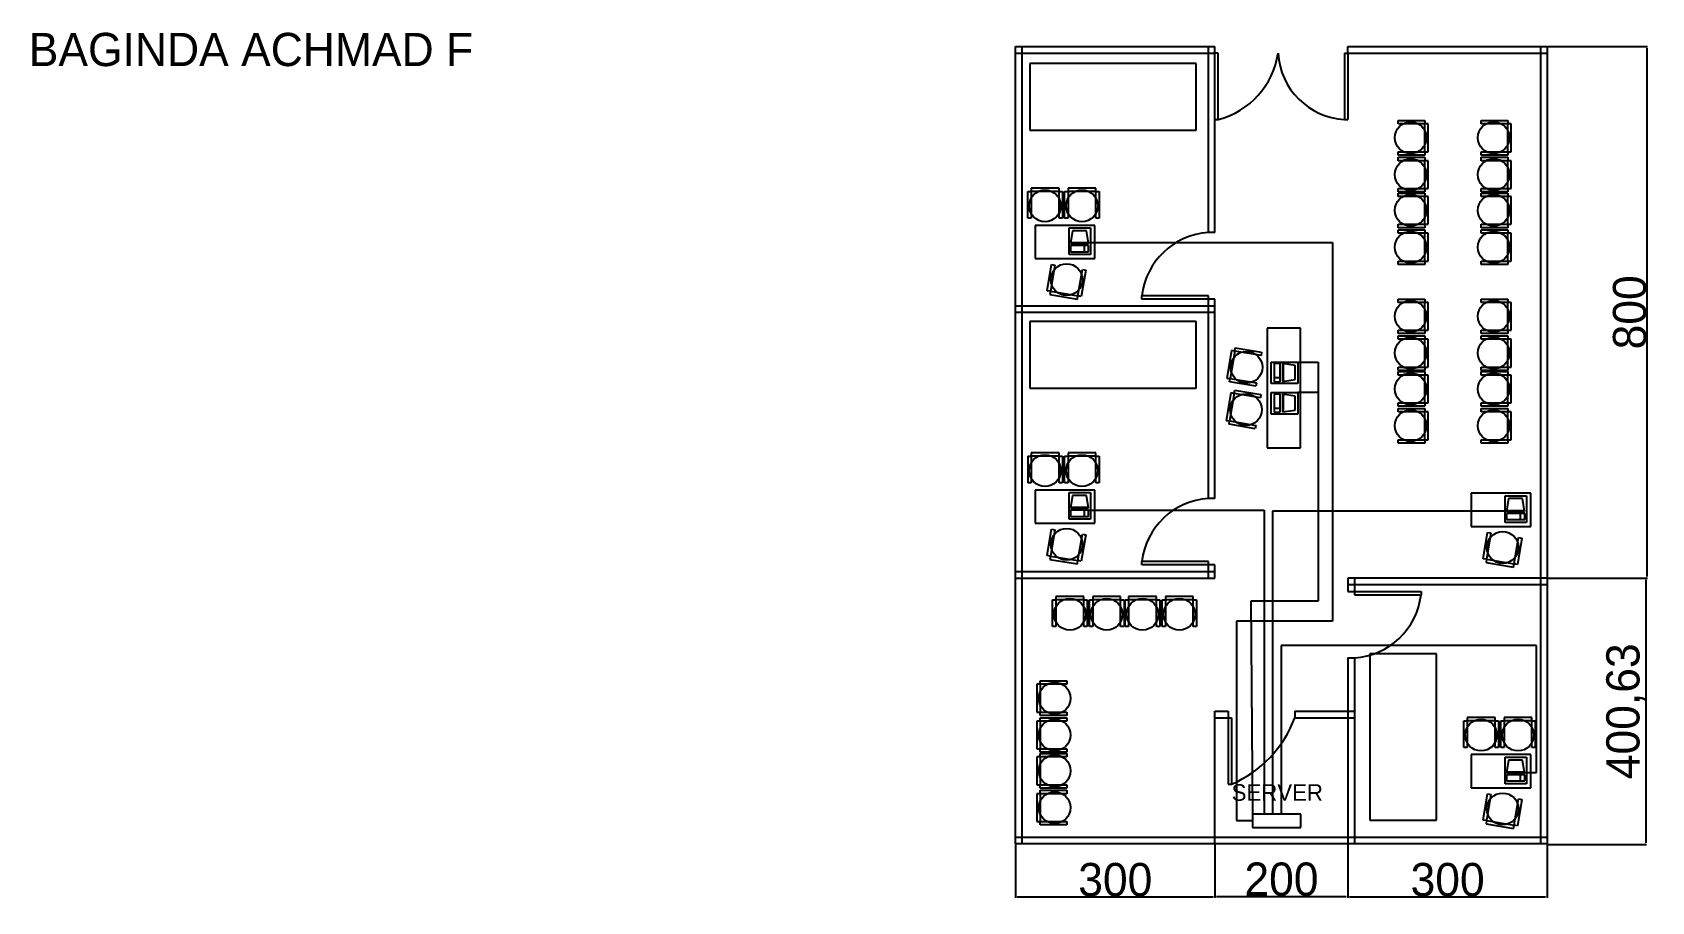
# Model space of a CAD drawing. Header units: millimetres. Extents: x -1798 to 638, y -704 to 604.
import ezdxf

# ---------------------------------------------------------------- set-up
doc = ezdxf.new("R2010")
doc.units = ezdxf.units.MM
doc.dimstyles.new('ISO-25', dxfattribs={"dimtxt": 2.5, "dimasz": 2.5, "dimexe": 1.25, "dimexo": 0.625, "dimtad": 1, "dimtxsty": 'Standard', "dimcen": 2.5, "dimadec": 0, "dimazin": 0, "dimtfac": 1, "dimtmove": 0, "dimatfit": 3, "dimfxl": 0, "dimarcsym": 0})

# ---------------------------------------------------------------- blocks, each defined once
blk = doc.blocks.new('*D2')
at = {"color": 0, "lineweight": -2}
for p, q in [((-318.9, -618.1), (-318.9, -698.3)), ((-18.9, -618.1), (-18.9, -698.3)), ((-316.4, -697), (-21.4, -697))]:
    blk.add_line(p, q, dxfattribs=at)
at = {"color": 0}
for points in [[(-316.4, -696.6), (-316.4, -697.4), (-318.9, -697)], [(-21.4, -696.6), (-21.4, -697.4), (-18.9, -697)]]:
    blk.add_solid(points, dxfattribs=at)
at = {"layer": 'Defpoints', "color": 0}
for p in [(-318.9, -617.5), (-18.9, -617.5), (-18.9, -697)]:
    blk.add_point(p, dxfattribs=at)
at = {"color": 0, "insert": (-168.9, -671.4), "char_height": 50, "attachment_point": 5}
blk.add_mtext('300', dxfattribs=at)
blk = doc.blocks.new('*D3')
at = {"color": 0, "lineweight": -2}
for p, q in [((-18.9, -618.7), (-18.9, -697.6)), ((181.1, -618.7), (181.1, -697.6)), ((-16.4, -696.4), (178.6, -696.4))]:
    blk.add_line(p, q, dxfattribs=at)
at = {"color": 0}
for points in [[(-16.4, -696), (-16.4, -696.8), (-18.9, -696.4)], [(178.6, -696), (178.6, -696.8), (181.1, -696.4)]]:
    blk.add_solid(points, dxfattribs=at)
at = {"layer": 'Defpoints', "color": 0}
for p in [(-18.9, -618.1), (181.1, -618.1), (181.1, -696.4)]:
    blk.add_point(p, dxfattribs=at)
at = {"color": 0, "insert": (81.1, -670.7), "char_height": 50, "attachment_point": 5}
blk.add_mtext('200', dxfattribs=at)
blk = doc.blocks.new('*D4')
at = {"color": 0, "lineweight": -2}
for p, q in [((181.1, -619.4), (181.1, -698.3)), ((481.1, -618.1), (481.1, -698.3)), ((183.6, -697), (478.6, -697))]:
    blk.add_line(p, q, dxfattribs=at)
at = {"color": 0}
for points in [[(183.6, -696.6), (183.6, -697.4), (181.1, -697)], [(478.6, -696.6), (478.6, -697.4), (481.1, -697)]]:
    blk.add_solid(points, dxfattribs=at)
at = {"layer": 'Defpoints', "color": 0}
for p in [(181.1, -618.7), (481.1, -617.5), (481.1, -697)]:
    blk.add_point(p, dxfattribs=at)
at = {"color": 0, "insert": (331.1, -671.4), "char_height": 50, "attachment_point": 5}
blk.add_mtext('300', dxfattribs=at)
blk = doc.blocks.new('*D5')
at = {"color": 0, "lineweight": -2}
for p, q in [((481.7, 582.5), (632.1, 582.5)), ((630.9, 580), (630.9, -215)), ((481.7, -217.5), (632.1, -217.5))]:
    blk.add_line(p, q, dxfattribs=at)
at = {"color": 0}
for points in [[(630.4, 580), (631.3, 580), (630.9, 582.5)], [(630.4, -215), (631.3, -215), (630.9, -217.5)]]:
    blk.add_solid(points, dxfattribs=at)
at = {"layer": 'Defpoints', "color": 0}
for p in [(481.1, 582.5), (481.1, -217.5), (630.9, -217.5)]:
    blk.add_point(p, dxfattribs=at)
at = {"color": 0, "insert": (605.2, 182.5), "char_height": 50, "attachment_point": 5, "rotation": 90}
blk.add_mtext('800', dxfattribs=at)
blk = doc.blocks.new('*D6')
at = {"color": 0, "lineweight": -2}
for p, q in [((482.4, -217.5), (630.5, -217.5)), ((629.3, -220), (629.3, -615.6)), ((481.7, -618.1), (630.5, -618.1))]:
    blk.add_line(p, q, dxfattribs=at)
at = {"color": 0}
for points in [[(628.9, -220), (629.7, -220), (629.3, -217.5)], [(628.9, -615.6), (629.7, -615.6), (629.3, -618.1)]]:
    blk.add_solid(points, dxfattribs=at)
at = {"layer": 'Defpoints', "color": 0}
for p in [(481.7, -217.5), (481.1, -618.1), (629.3, -618.1)]:
    blk.add_point(p, dxfattribs=at)
at = {"color": 0, "insert": (599.5, -417.8), "char_height": 50, "attachment_point": 5, "rotation": 90}
blk.add_mtext('400,63', dxfattribs=at)

msp = doc.modelspace()

# ---------------------------------------------------------------- linework, layer by layer
for p, q in [((-318.888, 582.508), (-18.888, 582.508)), ((-318.888, -617.492), (-318.888, 582.508)), ((-318.888, 572.508), (-18.888, 572.508)), ((-308.888, -617.492), (-308.888, 582.508)), ((-28.888, 302.508), (-28.888, 582.508)), ((-18.888, 302.508), (-18.888, 582.508)), ((-18.888, 472.508), (-18.888, 572.508)), ((-13.888, 572.508), (-18.888, 572.508)), ((-13.888, 472.508), (-13.888, 572.508)), ((176.112, 572.508), (176.112, 472.508)), ((176.112, 572.508), (181.112, 572.508)), ((181.112, 582.508), (481.112, 582.508)), ((181.112, 572.508), (181.112, 582.508)), ((181.112, 572.508), (481.112, 572.508)), ((181.112, 572.508), (181.112, 472.508)), ((471.112, 582.508), (471.112, -217.492)), ((481.112, 582.508), (481.112, -217.492)), ((-18.888, 472.508), (-13.888, 472.508)), ((176.112, 472.508), (181.112, 472.508)), ((256.856, 471.182), (296.939, 471.182)), ((256.856, 471.182), (296.939, 471.182)), ((256.856, 466.104), (256.856, 471.182)), ((256.856, 466.104), (256.856, 471.182)), ((296.939, 466.104), (256.856, 466.104)), ((296.939, 466.104), (256.856, 466.104)), ((296.939, 471.182), (296.939, 466.104)), ((296.939, 471.182), (296.939, 466.104)), ((302.018, 466.104), (296.939, 466.104)), ((296.939, 424.205), (296.939, 466.104)), ((302.018, 424.205), (302.018, 466.104)), ((381.81, 471.182), (421.894, 471.182)), ((381.81, 471.182), (421.894, 471.182)), ((381.81, 466.104), (381.81, 471.182)), ((381.81, 466.104), (381.81, 471.182)), ((421.894, 466.104), (381.81, 466.104)), ((421.894, 466.104), (381.81, 466.104)), ((421.894, 471.182), (421.894, 466.104)), ((421.894, 471.182), (421.894, 466.104)), ((426.972, 466.104), (421.894, 466.104)), ((421.894, 424.205), (421.894, 466.104)), ((426.972, 424.205), (426.972, 466.104)), ((256.856, 424.205), (296.939, 424.205)), ((256.856, 424.205), (296.939, 424.205)), ((256.856, 419.126), (256.856, 424.205)), ((256.856, 419.126), (256.856, 424.205)), ((296.939, 419.126), (256.856, 419.126)), ((296.939, 419.126), (256.856, 419.126)), ((256.856, 415.776), (296.939, 415.776)), ((256.856, 415.776), (296.939, 415.776)), ((256.856, 410.698), (256.856, 415.776)), ((256.856, 410.698), (256.856, 415.776)), ((296.939, 424.205), (302.018, 424.205)), ((296.939, 424.205), (296.939, 419.126)), ((296.939, 424.205), (296.939, 419.126)), ((296.939, 415.776), (296.939, 410.698)), ((296.939, 415.776), (296.939, 410.698)), ((381.81, 424.205), (421.894, 424.205)), ((381.81, 424.205), (421.894, 424.205)), ((381.81, 419.126), (381.81, 424.205)), ((381.81, 419.126), (381.81, 424.205)), ((421.894, 419.126), (381.81, 419.126)), ((421.894, 419.126), (381.81, 419.126)), ((381.81, 415.776), (421.894, 415.776)), ((381.81, 415.776), (421.894, 415.776)), ((381.81, 410.698), (381.81, 415.776)), ((381.81, 410.698), (381.81, 415.776)), ((421.894, 424.205), (426.972, 424.205)), ((421.894, 424.205), (421.894, 419.126)), ((421.894, 424.205), (421.894, 419.126)), ((421.894, 415.776), (421.894, 410.698)), ((421.894, 415.776), (421.894, 410.698)), ((296.939, 410.698), (256.856, 410.698)), ((296.939, 410.698), (256.856, 410.698)), ((296.939, 368.799), (296.939, 410.698)), ((302.018, 410.698), (296.939, 410.698)), ((302.018, 368.799), (302.018, 410.698)), ((421.894, 410.698), (381.81, 410.698)), ((421.894, 410.698), (381.81, 410.698)), ((421.894, 368.799), (421.894, 410.698)), ((426.972, 410.698), (421.894, 410.698)), ((426.972, 368.799), (426.972, 410.698)), ((-253.505, 369.229), (-295.404, 369.229)), ((-295.404, 369.229), (-295.404, 364.15)), ((-253.505, 364.15), (-253.505, 369.229)), ((-198.099, 369.229), (-239.998, 369.229)), ((-239.998, 369.229), (-239.998, 364.15)), ((-198.099, 364.15), (-198.099, 369.229)), ((256.856, 368.799), (296.939, 368.799)), ((256.856, 368.799), (296.939, 368.799)), ((256.856, 363.72), (256.856, 368.799)), ((256.856, 363.72), (256.856, 368.799)), ((296.939, 368.799), (302.018, 368.799)), ((296.939, 368.799), (296.939, 363.72)), ((296.939, 368.799), (296.939, 363.72)), ((381.81, 368.799), (421.894, 368.799)), ((381.81, 368.799), (421.894, 368.799)), ((381.81, 363.72), (381.81, 368.799)), ((381.81, 363.72), (381.81, 368.799)), ((421.894, 368.799), (426.972, 368.799)), ((421.894, 368.799), (421.894, 363.72)), ((421.894, 368.799), (421.894, 363.72)), ((-300.483, 324.067), (-300.483, 364.15)), ((-300.483, 324.067), (-300.483, 364.15)), ((-300.483, 364.15), (-295.404, 364.15)), ((-300.483, 364.15), (-295.404, 364.15)), ((-253.505, 364.15), (-295.404, 364.15)), ((-295.404, 364.15), (-295.404, 324.067)), ((-295.404, 364.15), (-295.404, 324.067)), ((-253.505, 324.067), (-253.505, 364.15)), ((-253.505, 324.067), (-253.505, 364.15)), ((-253.505, 364.15), (-248.426, 364.15)), ((-253.505, 364.15), (-248.426, 364.15)), ((-248.426, 364.15), (-248.426, 324.067)), ((-248.426, 364.15), (-248.426, 324.067)), ((-245.077, 324.067), (-245.077, 364.15)), ((-245.077, 324.067), (-245.077, 364.15)), ((-245.077, 364.15), (-239.998, 364.15)), ((-245.077, 364.15), (-239.998, 364.15)), ((-198.099, 364.15), (-239.998, 364.15)), ((-239.998, 364.15), (-239.998, 324.067)), ((-239.998, 364.15), (-239.998, 324.067)), ((-198.099, 324.067), (-198.099, 364.15)), ((-198.099, 324.067), (-198.099, 364.15)), ((-198.099, 364.15), (-193.02, 364.15)), ((-198.099, 364.15), (-193.02, 364.15)), ((-193.02, 364.15), (-193.02, 324.067)), ((-193.02, 364.15), (-193.02, 324.067)), ((296.939, 363.72), (256.856, 363.72)), ((296.939, 363.72), (256.856, 363.72)), ((256.856, 361.893), (296.939, 361.893)), ((256.856, 361.893), (296.939, 361.893)), ((256.856, 356.815), (256.856, 361.893)), ((256.856, 356.815), (256.856, 361.893)), ((296.939, 356.815), (256.856, 356.815)), ((296.939, 356.815), (256.856, 356.815)), ((296.939, 361.893), (296.939, 356.815)), ((296.939, 361.893), (296.939, 356.815)), ((302.018, 356.815), (296.939, 356.815)), ((296.939, 314.916), (296.939, 356.815)), ((302.018, 314.916), (302.018, 356.815)), ((421.894, 363.72), (381.81, 363.72)), ((421.894, 363.72), (381.81, 363.72)), ((381.81, 361.893), (421.894, 361.893)), ((381.81, 361.893), (421.894, 361.893)), ((381.81, 356.815), (381.81, 361.893)), ((381.81, 356.815), (381.81, 361.893)), ((421.894, 356.815), (381.81, 356.815)), ((421.894, 356.815), (381.81, 356.815)), ((421.894, 361.893), (421.894, 356.815)), ((421.894, 361.893), (421.894, 356.815)), ((426.972, 356.815), (421.894, 356.815)), ((421.894, 314.916), (421.894, 356.815)), ((426.972, 314.916), (426.972, 356.815)), ((-295.404, 324.067), (-300.483, 324.067)), ((-295.404, 324.067), (-300.483, 324.067)), ((-248.426, 324.067), (-253.505, 324.067)), ((-248.426, 324.067), (-253.505, 324.067)), ((-239.998, 324.067), (-245.077, 324.067)), ((-239.998, 324.067), (-245.077, 324.067)), ((-193.02, 324.067), (-198.099, 324.067)), ((-193.02, 324.067), (-198.099, 324.067)), ((-199.619, 313.4), (-289.619, 313.4)), ((-289.619, 313.4), (-289.619, 263.4)), ((-199.619, 263.4), (-199.619, 313.4)), ((-18.888, 302.508), (-28.888, 302.508)), ((256.856, 314.916), (296.939, 314.916)), ((256.856, 314.916), (296.939, 314.916)), ((256.856, 309.837), (256.856, 314.916)), ((256.856, 309.837), (256.856, 314.916)), ((296.939, 309.837), (256.856, 309.837)), ((296.939, 309.837), (256.856, 309.837)), ((256.856, 306.487), (296.939, 306.487)), ((256.856, 306.487), (296.939, 306.487)), ((256.856, 301.409), (256.856, 306.487)), ((256.856, 301.409), (256.856, 306.487)), ((296.939, 301.409), (256.856, 301.409)), ((296.939, 301.409), (256.856, 301.409)), ((296.939, 314.916), (302.018, 314.916)), ((296.939, 314.916), (296.939, 309.837)), ((296.939, 314.916), (296.939, 309.837)), ((296.939, 306.487), (296.939, 301.409)), ((296.939, 306.487), (296.939, 301.409)), ((302.018, 301.409), (296.939, 301.409)), ((296.939, 259.509), (296.939, 301.409)), ((302.018, 259.509), (302.018, 301.409)), ((381.81, 314.916), (421.894, 314.916)), ((381.81, 314.916), (421.894, 314.916)), ((381.81, 309.837), (381.81, 314.916)), ((381.81, 309.837), (381.81, 314.916)), ((421.894, 309.837), (381.81, 309.837)), ((421.894, 309.837), (381.81, 309.837)), ((381.81, 306.487), (421.894, 306.487)), ((381.81, 306.487), (421.894, 306.487)), ((381.81, 301.409), (381.81, 306.487)), ((381.81, 301.409), (381.81, 306.487)), ((421.894, 301.409), (381.81, 301.409)), ((421.894, 301.409), (381.81, 301.409)), ((421.894, 314.916), (426.972, 314.916)), ((421.894, 314.916), (421.894, 309.837)), ((421.894, 314.916), (421.894, 309.837)), ((421.894, 306.487), (421.894, 301.409)), ((421.894, 306.487), (421.894, 301.409)), ((426.972, 301.409), (421.894, 301.409)), ((421.894, 259.509), (421.894, 301.409)), ((426.972, 259.509), (426.972, 301.409)), ((-289.619, 263.4), (-199.619, 263.4)), ((-271.361, 214.931), (-264.782, 254.471)), ((-271.361, 214.931), (-264.782, 254.471)), ((-259.773, 253.637), (-266.351, 214.097)), ((-259.773, 253.637), (-266.351, 214.097)), ((-264.782, 254.471), (-259.773, 253.637)), ((-264.782, 254.471), (-259.773, 253.637)), ((-225.02, 207.221), (-218.442, 246.761)), ((-225.02, 207.221), (-218.442, 246.761)), ((-213.432, 245.927), (-220.01, 206.387)), ((-213.432, 245.927), (-220.01, 206.387)), ((-218.442, 246.761), (-213.432, 245.927)), ((-218.442, 246.761), (-213.432, 245.927)), ((256.856, 259.509), (296.939, 259.509)), ((256.856, 259.509), (296.939, 259.509)), ((256.856, 254.431), (256.856, 259.509)), ((256.856, 254.431), (256.856, 259.509)), ((296.939, 254.431), (256.856, 254.431)), ((296.939, 254.431), (256.856, 254.431)), ((296.939, 259.509), (302.018, 259.509)), ((296.939, 259.509), (296.939, 254.431)), ((296.939, 259.509), (296.939, 254.431)), ((381.81, 259.509), (421.894, 259.509)), ((381.81, 259.509), (421.894, 259.509)), ((381.81, 254.431), (381.81, 259.509)), ((381.81, 254.431), (381.81, 259.509)), ((421.894, 254.431), (381.81, 254.431)), ((421.894, 254.431), (381.81, 254.431)), ((421.894, 259.509), (426.972, 259.509)), ((421.894, 259.509), (421.894, 254.431)), ((421.894, 259.509), (421.894, 254.431)), ((-266.351, 214.097), (-271.361, 214.931)), ((-266.351, 214.097), (-271.361, 214.931)), ((-266.351, 214.097), (-267.184, 209.088)), ((-267.184, 209.088), (-225.854, 202.211)), ((-266.351, 214.097), (-225.02, 207.221)), ((-225.854, 202.211), (-225.02, 207.221)), ((-220.01, 206.387), (-225.02, 207.221)), ((-220.01, 206.387), (-225.02, 207.221)), ((-28.888, 207.508), (-128.888, 207.508)), ((-128.888, 202.508), (-128.888, 207.508)), ((-28.888, 202.508), (-128.888, 202.508)), ((-28.888, 202.508), (-28.888, 207.508)), ((-28.888, 182.508), (-28.888, 202.508)), ((-18.888, 202.508), (-28.888, 202.508)), ((-18.888, 182.508), (-18.888, 202.508)), ((256.856, 202.542), (296.939, 202.542)), ((256.856, 202.542), (296.939, 202.542)), ((256.856, 197.464), (256.856, 202.542)), ((256.856, 197.464), (256.856, 202.542)), ((296.939, 197.464), (256.856, 197.464)), ((296.939, 197.464), (256.856, 197.464)), ((296.939, 202.542), (296.939, 197.464)), ((296.939, 202.542), (296.939, 197.464)), ((296.939, 155.565), (296.939, 197.464)), ((302.018, 197.464), (296.939, 197.464)), ((302.018, 155.565), (302.018, 197.464)), ((381.81, 202.542), (421.894, 202.542)), ((381.81, 202.542), (421.894, 202.542)), ((381.81, 197.464), (381.81, 202.542)), ((381.81, 197.464), (381.81, 202.542)), ((421.894, 197.464), (381.81, 197.464)), ((421.894, 197.464), (381.81, 197.464)), ((421.894, 202.542), (421.894, 197.464)), ((421.894, 202.542), (421.894, 197.464)), ((426.972, 197.464), (421.894, 197.464)), ((421.894, 155.565), (421.894, 197.464)), ((426.972, 155.565), (426.972, 197.464)), ((-318.888, 192.508), (-18.888, 192.508)), ((-318.888, 182.508), (-18.888, 182.508)), ((-28.888, -97.492), (-28.888, 182.508)), ((-18.888, -97.492), (-18.888, 182.508)), ((109.604, 158.785), (59.604, 158.785)), ((59.604, 158.785), (59.604, 68.785)), ((109.604, 68.785), (109.604, 158.785)), ((256.856, 155.565), (296.939, 155.565)), ((256.856, 155.565), (296.939, 155.565)), ((256.856, 150.486), (256.856, 155.565)), ((256.856, 150.486), (256.856, 155.565)), ((296.939, 150.486), (256.856, 150.486)), ((296.939, 150.486), (256.856, 150.486)), ((256.856, 147.136), (296.939, 147.136)), ((256.856, 147.136), (296.939, 147.136)), ((256.856, 142.058), (256.856, 147.136)), ((256.856, 142.058), (256.856, 147.136)), ((296.939, 155.565), (302.018, 155.565)), ((296.939, 155.565), (296.939, 150.486)), ((296.939, 155.565), (296.939, 150.486)), ((296.939, 147.136), (296.939, 142.058)), ((296.939, 147.136), (296.939, 142.058)), ((381.81, 155.565), (421.894, 155.565)), ((381.81, 155.565), (421.894, 155.565)), ((381.81, 150.486), (381.81, 155.565)), ((381.81, 150.486), (381.81, 155.565)), ((421.894, 150.486), (381.81, 150.486)), ((421.894, 150.486), (381.81, 150.486)), ((381.81, 147.136), (421.894, 147.136)), ((381.81, 147.136), (421.894, 147.136)), ((381.81, 142.058), (381.81, 147.136)), ((381.81, 142.058), (381.81, 147.136)), ((421.894, 155.565), (426.972, 155.565)), ((421.894, 155.565), (421.894, 150.486)), ((421.894, 155.565), (421.894, 150.486)), ((421.894, 147.136), (421.894, 142.058)), ((421.894, 147.136), (421.894, 142.058)), ((5.799, 124.996), (-1.077, 83.665)), ((10.809, 124.163), (3.933, 82.832)), ((10.809, 124.163), (5.799, 124.996)), ((10.809, 124.163), (11.643, 129.172)), ((10.809, 124.163), (11.643, 129.172)), ((50.349, 117.584), (10.809, 124.163)), ((50.349, 117.584), (10.809, 124.163)), ((11.643, 129.172), (51.182, 122.594)), ((11.643, 129.172), (51.182, 122.594)), ((51.182, 122.594), (50.349, 117.584)), ((51.182, 122.594), (50.349, 117.584)), ((296.939, 142.058), (256.856, 142.058)), ((296.939, 142.058), (256.856, 142.058)), ((296.939, 100.159), (296.939, 142.058)), ((302.018, 142.058), (296.939, 142.058)), ((302.018, 100.159), (302.018, 142.058)), ((421.894, 142.058), (381.81, 142.058)), ((421.894, 142.058), (381.81, 142.058)), ((421.894, 100.159), (421.894, 142.058)), ((426.972, 142.058), (421.894, 142.058)), ((426.972, 100.159), (426.972, 142.058)), ((256.856, 95.08), (256.856, 100.159)), ((256.856, 95.08), (256.856, 100.159)), ((256.856, 100.159), (296.939, 100.159)), ((256.856, 100.159), (296.939, 100.159)), ((296.939, 100.159), (296.939, 95.08)), ((296.939, 100.159), (296.939, 95.08)), ((296.939, 100.159), (302.018, 100.159)), ((381.81, 100.159), (421.894, 100.159)), ((381.81, 100.159), (421.894, 100.159)), ((381.81, 95.08), (381.81, 100.159)), ((381.81, 95.08), (381.81, 100.159)), ((421.894, 100.159), (426.972, 100.159)), ((421.894, 100.159), (421.894, 95.08)), ((421.894, 100.159), (421.894, 95.08)), ((-1.077, 83.665), (3.933, 82.832)), ((3.099, 77.822), (3.933, 82.832)), ((3.099, 77.822), (3.933, 82.832)), ((42.639, 71.243), (3.099, 77.822)), ((42.639, 71.243), (3.099, 77.822)), ((3.933, 82.832), (43.472, 76.253)), ((3.933, 82.832), (43.472, 76.253)), ((43.472, 76.253), (42.639, 71.243)), ((43.472, 76.253), (42.639, 71.243)), ((296.939, 95.08), (256.856, 95.08)), ((296.939, 95.08), (256.856, 95.08)), ((256.856, 93.253), (296.939, 93.253)), ((256.856, 93.253), (296.939, 93.253)), ((256.856, 88.175), (256.856, 93.253)), ((256.856, 88.175), (256.856, 93.253)), ((296.939, 88.175), (256.856, 88.175)), ((296.939, 88.175), (256.856, 88.175)), ((296.939, 93.253), (296.939, 88.175)), ((296.939, 93.253), (296.939, 88.175)), ((296.939, 46.276), (296.939, 88.175)), ((302.018, 88.175), (296.939, 88.175)), ((302.018, 46.276), (302.018, 88.175)), ((421.894, 95.08), (381.81, 95.08)), ((421.894, 95.08), (381.81, 95.08)), ((381.81, 93.253), (421.894, 93.253)), ((381.81, 93.253), (421.894, 93.253)), ((381.81, 88.175), (381.81, 93.253)), ((381.81, 88.175), (381.81, 93.253)), ((421.894, 88.175), (381.81, 88.175)), ((421.894, 88.175), (381.81, 88.175)), ((421.894, 93.253), (421.894, 88.175)), ((421.894, 93.253), (421.894, 88.175)), ((426.972, 88.175), (421.894, 88.175)), ((421.894, 46.276), (421.894, 88.175)), ((426.972, 46.276), (426.972, 88.175)), ((4.912, 61.17), (-1.964, 19.839)), ((9.922, 60.336), (3.046, 19.005)), ((9.922, 60.336), (4.912, 61.17)), ((9.922, 60.336), (10.756, 65.346)), ((9.922, 60.336), (10.756, 65.346)), ((49.462, 53.758), (9.922, 60.336)), ((49.462, 53.758), (9.922, 60.336)), ((10.756, 65.346), (50.295, 58.767)), ((10.756, 65.346), (50.295, 58.767)), ((50.295, 58.767), (49.462, 53.758)), ((50.295, 58.767), (49.462, 53.758)), ((59.604, 68.785), (59.604, -21.215)), ((109.604, -21.215), (109.604, 68.785)), ((256.856, 46.276), (296.939, 46.276)), ((256.856, 46.276), (296.939, 46.276)), ((256.856, 41.197), (256.856, 46.276)), ((256.856, 41.197), (256.856, 46.276)), ((296.939, 41.197), (256.856, 41.197)), ((296.939, 41.197), (256.856, 41.197)), ((256.856, 37.847), (296.939, 37.847)), ((256.856, 37.847), (296.939, 37.847)), ((256.856, 32.769), (256.856, 37.847)), ((256.856, 32.769), (256.856, 37.847)), ((296.939, 32.769), (256.856, 32.769)), ((296.939, 32.769), (256.856, 32.769)), ((296.939, 46.276), (302.018, 46.276)), ((296.939, 46.276), (296.939, 41.197)), ((296.939, 46.276), (296.939, 41.197)), ((296.939, 37.847), (296.939, 32.769)), ((296.939, 37.847), (296.939, 32.769)), ((296.939, -9.131), (296.939, 32.769)), ((302.018, 32.769), (296.939, 32.769)), ((302.018, -9.131), (302.018, 32.769)), ((381.81, 46.276), (421.894, 46.276)), ((381.81, 46.276), (421.894, 46.276)), ((381.81, 41.197), (381.81, 46.276)), ((381.81, 41.197), (381.81, 46.276)), ((421.894, 41.197), (381.81, 41.197)), ((421.894, 41.197), (381.81, 41.197)), ((381.81, 37.847), (421.894, 37.847)), ((381.81, 37.847), (421.894, 37.847)), ((381.81, 32.769), (381.81, 37.847)), ((381.81, 32.769), (381.81, 37.847)), ((421.894, 32.769), (381.81, 32.769)), ((421.894, 32.769), (381.81, 32.769)), ((421.894, 46.276), (426.972, 46.276)), ((421.894, 46.276), (421.894, 41.197)), ((421.894, 46.276), (421.894, 41.197)), ((421.894, 37.847), (421.894, 32.769)), ((421.894, 37.847), (421.894, 32.769)), ((426.972, 32.769), (421.894, 32.769)), ((421.894, -9.131), (421.894, 32.769)), ((426.972, -9.131), (426.972, 32.769)), ((-1.964, 19.839), (3.046, 19.005)), ((2.212, 13.995), (3.046, 19.005)), ((2.212, 13.995), (3.046, 19.005)), ((41.752, 7.417), (2.212, 13.995)), ((41.752, 7.417), (2.212, 13.995)), ((3.046, 19.005), (42.585, 12.427)), ((3.046, 19.005), (42.585, 12.427)), ((42.585, 12.427), (41.752, 7.417)), ((42.585, 12.427), (41.752, 7.417)), ((59.604, -21.215), (109.604, -21.215)), ((256.856, -9.131), (296.939, -9.131)), ((256.856, -9.131), (296.939, -9.131)), ((256.856, -14.209), (256.856, -9.131)), ((256.856, -14.209), (256.856, -9.131)), ((296.939, -14.209), (256.856, -14.209)), ((296.939, -14.209), (256.856, -14.209)), ((296.939, -9.131), (302.018, -9.131)), ((296.939, -9.131), (296.939, -14.209)), ((296.939, -9.131), (296.939, -14.209)), ((381.81, -9.131), (421.894, -9.131)), ((381.81, -9.131), (421.894, -9.131)), ((381.81, -14.209), (381.81, -9.131)), ((381.81, -14.209), (381.81, -9.131)), ((421.894, -14.209), (381.81, -14.209)), ((421.894, -14.209), (381.81, -14.209)), ((421.894, -9.131), (426.972, -9.131)), ((421.894, -9.131), (421.894, -14.209)), ((421.894, -9.131), (421.894, -14.209)), ((-300.483, -34.113), (-295.404, -34.113)), ((-300.483, -34.113), (-295.404, -34.113)), ((-300.483, -34.113), (-300.483, -74.196)), ((-253.505, -29.034), (-295.404, -29.034)), ((-295.404, -29.034), (-295.404, -34.113)), ((-295.404, -34.113), (-295.404, -74.196)), ((-295.404, -34.113), (-295.404, -74.196)), ((-253.505, -34.113), (-295.404, -34.113)), ((-253.505, -34.113), (-253.505, -29.034)), ((-253.505, -74.196), (-253.505, -34.113)), ((-253.505, -74.196), (-253.505, -34.113)), ((-253.505, -34.113), (-248.426, -34.113)), ((-253.505, -34.113), (-248.426, -34.113)), ((-248.426, -34.113), (-248.426, -74.196)), ((-248.426, -34.113), (-248.426, -74.196)), ((-245.077, -74.196), (-245.077, -34.113)), ((-245.077, -74.196), (-245.077, -34.113)), ((-245.077, -34.113), (-239.998, -34.113)), ((-245.077, -34.113), (-239.998, -34.113)), ((-198.099, -29.034), (-239.998, -29.034)), ((-239.998, -29.034), (-239.998, -34.113)), ((-239.998, -34.113), (-239.998, -74.196)), ((-239.998, -34.113), (-239.998, -74.196)), ((-198.099, -34.113), (-239.998, -34.113)), ((-198.099, -34.113), (-198.099, -29.034)), ((-198.099, -74.196), (-198.099, -34.113)), ((-198.099, -74.196), (-198.099, -34.113)), ((-198.099, -34.113), (-193.02, -34.113)), ((-198.099, -34.113), (-193.02, -34.113)), ((-193.02, -34.113), (-193.02, -74.196)), ((-193.02, -34.113), (-193.02, -74.196)), ((-295.404, -74.196), (-300.483, -74.196)), ((-295.404, -74.196), (-300.483, -74.196)), ((-199.619, -84.863), (-289.619, -84.863)), ((-289.619, -84.863), (-289.619, -134.863)), ((-248.426, -74.196), (-253.505, -74.196)), ((-248.426, -74.196), (-253.505, -74.196)), ((-239.998, -74.196), (-245.077, -74.196)), ((-239.998, -74.196), (-245.077, -74.196)), ((-199.619, -134.863), (-199.619, -84.863)), ((-193.02, -74.196), (-198.099, -74.196)), ((-193.02, -74.196), (-198.099, -74.196)), ((456.439, -89.74), (366.439, -89.74)), ((366.439, -89.74), (366.439, -139.74)), ((456.439, -139.74), (456.439, -89.74)), ((-18.888, -97.492), (-28.888, -97.492)), ((-289.619, -134.863), (-199.619, -134.863)), ((-271.361, -183.332), (-264.782, -143.792)), ((-271.361, -183.332), (-264.782, -143.792)), ((-259.773, -144.626), (-266.351, -184.165)), ((-259.773, -144.626), (-266.351, -184.165)), ((-264.782, -143.792), (-259.773, -144.626)), ((-264.782, -143.792), (-259.773, -144.626)), ((366.439, -139.74), (456.439, -139.74)), ((-225.02, -191.042), (-218.442, -151.502)), ((-225.02, -191.042), (-218.442, -151.502)), ((-213.432, -152.336), (-220.01, -191.875)), ((-213.432, -152.336), (-220.01, -191.875)), ((-218.442, -151.502), (-213.432, -152.336)), ((-218.442, -151.502), (-213.432, -152.336)), ((384.698, -188.21), (391.276, -148.67)), ((384.698, -188.21), (391.276, -148.67)), ((396.286, -149.503), (389.708, -189.043)), ((396.286, -149.503), (389.708, -189.043)), ((391.276, -148.67), (396.286, -149.503)), ((391.276, -148.67), (396.286, -149.503)), ((431.038, -195.92), (437.617, -156.38)), ((431.038, -195.92), (437.617, -156.38)), ((442.627, -157.213), (436.048, -196.753)), ((442.627, -157.213), (436.048, -196.753)), ((437.617, -156.38), (442.627, -157.213)), ((437.617, -156.38), (442.627, -157.213)), ((-266.351, -184.165), (-271.361, -183.332)), ((-266.351, -184.165), (-271.361, -183.332)), ((-266.351, -184.165), (-267.184, -189.175)), ((-267.184, -189.175), (-225.854, -196.052)), ((-266.351, -184.165), (-225.02, -191.042)), ((-225.854, -196.052), (-225.02, -191.042)), ((-220.01, -191.875), (-225.02, -191.042)), ((-220.01, -191.875), (-225.02, -191.042)), ((-28.888, -192.492), (-128.888, -192.492)), ((-128.888, -197.492), (-128.888, -192.492)), ((-28.888, -197.492), (-28.888, -192.492)), ((389.708, -189.043), (384.698, -188.21)), ((389.708, -189.043), (384.698, -188.21)), ((389.708, -189.043), (388.874, -194.053)), ((388.874, -194.053), (430.172, -201.126)), ((389.708, -189.043), (431.038, -195.92)), ((-318.888, -207.492), (-18.888, -207.492)), ((-318.888, -217.492), (-18.888, -217.492)), ((-28.888, -197.492), (-128.888, -197.492)), ((-18.888, -197.492), (-28.888, -197.492)), ((-28.888, -217.492), (-28.888, -197.492)), ((-18.888, -217.492), (-18.888, -197.492)), ((481.112, -217.492), (181.112, -217.492)), ((181.112, -217.492), (181.112, -237.492)), ((191.112, -217.492), (191.112, -237.492)), ((430.172, -201.126), (431.038, -195.92)), ((436.048, -196.753), (431.038, -195.92)), ((436.048, -196.753), (431.038, -195.92)), ((471.112, -217.492), (471.112, -617.492)), ((481.112, -217.492), (481.112, -617.492)), ((481.112, -227.492), (181.112, -227.492)), ((181.112, -237.492), (191.112, -237.492)), ((191.112, -237.492), (291.112, -237.492)), ((191.112, -237.492), (191.112, -242.492)), ((191.112, -242.492), (291.112, -242.492)), ((291.112, -237.492), (291.112, -242.492)), ((-263.237, -290.426), (-263.237, -250.342)), ((-263.237, -290.426), (-263.237, -250.342)), ((-263.237, -250.342), (-258.159, -250.342)), ((-263.237, -250.342), (-258.159, -250.342)), ((-216.259, -245.264), (-258.159, -245.264)), ((-258.159, -245.264), (-258.159, -250.342)), ((-216.259, -250.342), (-258.159, -250.342)), ((-258.159, -250.342), (-258.159, -290.426)), ((-258.159, -250.342), (-258.159, -290.426)), ((-216.259, -250.342), (-216.259, -245.264)), ((-216.259, -290.426), (-216.259, -250.342)), ((-216.259, -290.426), (-216.259, -250.342)), ((-216.259, -250.342), (-211.181, -250.342)), ((-216.259, -250.342), (-211.181, -250.342)), ((-211.181, -250.342), (-211.181, -290.426)), ((-211.181, -250.342), (-211.181, -290.426)), ((-207.831, -290.426), (-207.831, -250.342)), ((-207.831, -290.426), (-207.831, -250.342)), ((-207.831, -250.342), (-202.753, -250.342)), ((-207.831, -250.342), (-202.753, -250.342)), ((-160.853, -245.264), (-202.753, -245.264)), ((-202.753, -245.264), (-202.753, -250.342)), ((-202.753, -250.342), (-202.753, -290.426)), ((-202.753, -250.342), (-202.753, -290.426)), ((-160.853, -250.342), (-202.753, -250.342)), ((-160.853, -250.342), (-160.853, -245.264)), ((-160.853, -250.342), (-155.775, -250.342)), ((-160.853, -250.342), (-155.775, -250.342)), ((-160.853, -290.426), (-160.853, -250.342)), ((-160.853, -290.426), (-160.853, -250.342)), ((-155.775, -250.342), (-155.775, -290.426)), ((-155.775, -250.342), (-155.775, -290.426)), ((-153.948, -290.426), (-153.948, -250.342)), ((-153.948, -290.426), (-153.948, -250.342)), ((-153.948, -250.342), (-148.869, -250.342)), ((-153.948, -250.342), (-148.869, -250.342)), ((-106.97, -245.264), (-148.869, -245.264)), ((-148.869, -245.264), (-148.869, -250.342)), ((-148.869, -250.342), (-148.869, -290.426)), ((-148.869, -250.342), (-148.869, -290.426)), ((-106.97, -250.342), (-148.869, -250.342)), ((-106.97, -250.342), (-106.97, -245.264)), ((-106.97, -290.426), (-106.97, -250.342)), ((-106.97, -290.426), (-106.97, -250.342)), ((-106.97, -250.342), (-101.892, -250.342)), ((-106.97, -250.342), (-101.892, -250.342)), ((-101.892, -250.342), (-101.892, -290.426)), ((-101.892, -250.342), (-101.892, -290.426)), ((-98.542, -290.426), (-98.542, -250.342)), ((-98.542, -290.426), (-98.542, -250.342)), ((-98.542, -250.342), (-93.463, -250.342)), ((-98.542, -250.342), (-93.463, -250.342)), ((-51.564, -245.264), (-93.463, -245.264)), ((-93.463, -245.264), (-93.463, -250.342)), ((-51.564, -250.342), (-93.463, -250.342)), ((-93.463, -250.342), (-93.463, -290.426)), ((-93.463, -250.342), (-93.463, -290.426)), ((-51.564, -250.342), (-51.564, -245.264)), ((-51.564, -290.426), (-51.564, -250.342)), ((-51.564, -290.426), (-51.564, -250.342)), ((-51.564, -250.342), (-46.486, -250.342)), ((-51.564, -250.342), (-46.486, -250.342)), ((-46.486, -250.342), (-46.486, -290.426)), ((-46.486, -250.342), (-46.486, -290.426)), ((-258.159, -290.426), (-263.237, -290.426)), ((-258.159, -290.426), (-263.237, -290.426)), ((-211.181, -290.426), (-216.259, -290.426)), ((-211.181, -290.426), (-216.259, -290.426)), ((-202.753, -290.426), (-207.831, -290.426)), ((-202.753, -290.426), (-207.831, -290.426)), ((-155.775, -290.426), (-160.853, -290.426)), ((-155.775, -290.426), (-160.853, -290.426)), ((-148.869, -290.426), (-153.948, -290.426)), ((-148.869, -290.426), (-153.948, -290.426)), ((-101.892, -290.426), (-106.97, -290.426)), ((-101.892, -290.426), (-106.97, -290.426)), ((-93.463, -290.426), (-98.542, -290.426)), ((-93.463, -290.426), (-98.542, -290.426)), ((-46.486, -290.426), (-51.564, -290.426)), ((-46.486, -290.426), (-51.564, -290.426)), ((181.112, -337.492), (181.112, -617.492)), ((181.112, -337.492), (191.112, -337.492)), ((191.112, -337.492), (191.112, -617.492)), ((-286.777, -377.111), (-286.777, -419.01)), ((-281.698, -377.111), (-286.777, -377.111)), ((-281.698, -372.032), (-241.615, -372.032)), ((-281.698, -372.032), (-241.615, -372.032)), ((-281.698, -377.111), (-281.698, -372.032)), ((-281.698, -377.111), (-281.698, -372.032)), ((-281.698, -377.111), (-281.698, -419.01)), ((-241.615, -377.111), (-281.698, -377.111)), ((-241.615, -377.111), (-281.698, -377.111)), ((-241.615, -372.032), (-241.615, -377.111)), ((-241.615, -372.032), (-241.615, -377.111)), ((-286.777, -419.01), (-281.698, -419.01)), ((-286.777, -432.517), (-286.777, -474.416)), ((-281.698, -432.517), (-286.777, -432.517)), ((-281.698, -419.01), (-241.615, -419.01)), ((-281.698, -419.01), (-241.615, -419.01)), ((-281.698, -424.088), (-281.698, -419.01)), ((-281.698, -424.088), (-281.698, -419.01)), ((-241.615, -424.088), (-281.698, -424.088)), ((-241.615, -424.088), (-281.698, -424.088)), ((-281.698, -427.438), (-241.615, -427.438)), ((-281.698, -427.438), (-241.615, -427.438)), ((-281.698, -432.517), (-281.698, -427.438)), ((-281.698, -432.517), (-281.698, -427.438)), ((-241.615, -432.517), (-281.698, -432.517)), ((-241.615, -432.517), (-281.698, -432.517)), ((-281.698, -432.517), (-281.698, -474.416)), ((-241.615, -419.01), (-241.615, -424.088)), ((-241.615, -419.01), (-241.615, -424.088)), ((-241.615, -427.438), (-241.615, -432.517)), ((-241.615, -427.438), (-241.615, -432.517)), ((-18.888, -617.492), (-18.888, -417.492)), ((-18.888, -417.492), (1.112, -417.492)), ((-18.888, -427.492), (1.112, -427.492)), ((1.112, -417.492), (1.112, -427.492)), ((1.112, -427.492), (1.112, -527.492)), ((1.112, -427.492), (6.112, -427.492)), ((6.112, -427.492), (6.112, -527.492)), ((101.112, -417.492), (191.112, -417.492)), ((101.112, -417.492), (101.112, -427.492)), ((101.112, -427.492), (191.112, -427.492)), ((355.576, -472.353), (355.576, -432.27)), ((355.576, -472.353), (355.576, -432.27)), ((355.576, -432.27), (360.654, -432.27)), ((355.576, -432.27), (360.654, -432.27)), ((402.553, -427.191), (360.654, -427.191)), ((360.654, -427.191), (360.654, -432.27)), ((360.654, -432.27), (360.654, -472.353)), ((360.654, -432.27), (360.654, -472.353)), ((402.553, -432.27), (360.654, -432.27)), ((402.553, -432.27), (402.553, -427.191)), ((402.553, -472.353), (402.553, -432.27)), ((402.553, -472.353), (402.553, -432.27)), ((402.553, -432.27), (407.632, -432.27)), ((402.553, -432.27), (407.632, -432.27)), ((407.632, -432.27), (407.632, -472.353)), ((407.632, -432.27), (407.632, -472.353)), ((410.982, -472.353), (410.982, -432.27)), ((410.982, -472.353), (410.982, -432.27)), ((410.982, -432.27), (416.06, -432.27)), ((410.982, -432.27), (416.06, -432.27)), ((457.959, -427.191), (416.06, -427.191)), ((416.06, -427.191), (416.06, -432.27)), ((457.959, -432.27), (416.06, -432.27)), ((416.06, -432.27), (416.06, -472.353)), ((416.06, -432.27), (416.06, -472.353)), ((457.959, -432.27), (457.959, -427.191)), ((457.959, -472.353), (457.959, -432.27)), ((457.959, -472.353), (457.959, -432.27)), ((457.959, -432.27), (463.038, -432.27)), ((457.959, -432.27), (463.038, -432.27)), ((463.038, -432.27), (463.038, -472.353)), ((463.038, -432.27), (463.038, -472.353)), ((-286.777, -474.416), (-281.698, -474.416)), ((-286.777, -486.4), (-286.777, -528.299)), ((-281.698, -486.4), (-286.777, -486.4)), ((-281.698, -474.416), (-241.615, -474.416)), ((-281.698, -474.416), (-241.615, -474.416)), ((-281.698, -479.494), (-281.698, -474.416)), ((-281.698, -479.494), (-281.698, -474.416)), ((-241.615, -479.494), (-281.698, -479.494)), ((-241.615, -479.494), (-281.698, -479.494)), ((-281.698, -481.321), (-241.615, -481.321)), ((-281.698, -481.321), (-241.615, -481.321)), ((-281.698, -486.4), (-281.698, -481.321)), ((-281.698, -486.4), (-281.698, -481.321)), ((-281.698, -486.4), (-281.698, -528.299)), ((-241.615, -486.4), (-281.698, -486.4)), ((-241.615, -486.4), (-281.698, -486.4)), ((-241.615, -474.416), (-241.615, -479.494)), ((-241.615, -474.416), (-241.615, -479.494)), ((-241.615, -481.321), (-241.615, -486.4)), ((-241.615, -481.321), (-241.615, -486.4)), ((360.654, -472.353), (355.576, -472.353)), ((360.654, -472.353), (355.576, -472.353)), ((456.439, -483.02), (366.439, -483.02)), ((366.439, -483.02), (366.439, -533.02)), ((407.632, -472.353), (402.553, -472.353)), ((407.632, -472.353), (402.553, -472.353)), ((416.06, -472.353), (410.982, -472.353)), ((416.06, -472.353), (410.982, -472.353)), ((456.439, -533.02), (456.439, -483.02)), ((463.038, -472.353), (457.959, -472.353)), ((463.038, -472.353), (457.959, -472.353)), ((-286.777, -528.299), (-281.698, -528.299)), ((-281.698, -528.299), (-241.615, -528.299)), ((-281.698, -528.299), (-241.615, -528.299)), ((-281.698, -533.377), (-281.698, -528.299)), ((-281.698, -533.377), (-281.698, -528.299)), ((-241.615, -533.377), (-281.698, -533.377)), ((-241.615, -533.377), (-281.698, -533.377)), ((-241.615, -528.299), (-241.615, -533.377)), ((-241.615, -528.299), (-241.615, -533.377)), ((1.112, -527.492), (6.112, -527.492)), ((366.439, -533.02), (456.439, -533.02)), ((-286.777, -541.806), (-286.777, -583.705)), ((-281.698, -541.806), (-286.777, -541.806)), ((-281.698, -536.727), (-241.615, -536.727)), ((-281.698, -536.727), (-241.615, -536.727)), ((-281.698, -541.806), (-281.698, -536.727)), ((-281.698, -541.806), (-281.698, -536.727)), ((-241.615, -541.806), (-281.698, -541.806)), ((-241.615, -541.806), (-281.698, -541.806)), ((-281.698, -541.806), (-281.698, -583.705)), ((-241.615, -536.727), (-241.615, -541.806)), ((-241.615, -536.727), (-241.615, -541.806)), ((384.698, -581.489), (391.276, -541.949)), ((384.698, -581.489), (391.276, -541.949)), ((396.286, -542.783), (389.708, -582.322)), ((396.286, -542.783), (389.708, -582.322)), ((391.276, -541.949), (396.286, -542.783)), ((391.276, -541.949), (396.286, -542.783)), ((431.038, -589.199), (437.617, -549.659)), ((431.038, -589.199), (437.617, -549.659)), ((442.627, -550.493), (436.048, -590.032)), ((442.627, -550.493), (436.048, -590.032)), ((437.617, -549.659), (442.627, -550.493)), ((437.617, -549.659), (442.627, -550.493)), ((-286.777, -583.705), (-281.698, -583.705)), ((-281.698, -583.705), (-241.615, -583.705)), ((-281.698, -583.705), (-241.615, -583.705)), ((-281.698, -588.783), (-281.698, -583.705)), ((-281.698, -588.783), (-281.698, -583.705)), ((-241.615, -583.705), (-241.615, -588.783)), ((-241.615, -583.705), (-241.615, -588.783)), ((389.708, -582.322), (384.698, -581.489)), ((389.708, -582.322), (384.698, -581.489)), ((389.708, -582.322), (388.874, -587.332)), ((389.708, -582.322), (431.038, -589.199)), ((-18.888, -607.492), (-318.888, -607.492)), ((-241.615, -588.783), (-281.698, -588.783)), ((-241.615, -588.783), (-281.698, -588.783)), ((181.112, -607.492), (-18.888, -607.492)), ((481.112, -607.492), (181.112, -607.492)), ((388.874, -587.332), (430.205, -594.209)), ((430.205, -594.209), (431.038, -589.199)), ((436.048, -590.032), (431.038, -589.199)), ((436.048, -590.032), (431.038, -589.199)), ((-18.888, -617.492), (-318.888, -617.492)), ((181.112, -617.492), (-18.888, -617.492)), ((481.112, -617.492), (181.112, -617.492))]:
    msp.add_line(p, q)
at = {"color": 5}
for p, q in [((-47.28, 556.773), (-297.28, 556.773)), ((-297.28, 556.773), (-297.28, 456.773)), ((-47.28, 456.773), (-47.28, 556.773)), ((-297.28, 456.773), (-47.28, 456.773)), ((-47.28, 168.504), (-297.28, 168.504)), ((-297.28, 168.504), (-297.28, 68.504)), ((-47.28, 68.504), (-47.28, 168.504)), ((-297.28, 68.504), (-47.28, 68.504)), ((214.238, -331.423), (214.238, -581.423)), ((314.238, -331.423), (214.238, -331.423)), ((314.238, -581.423), (314.238, -331.423)), ((214.238, -581.423), (314.238, -581.423))]:
    msp.add_line(p, q, dxfattribs=at)
at = {"color": 6}
for p, q in [((-238.444, 309.558), (-206.072, 309.558)), ((-238.444, 269.471), (-238.444, 309.558)), ((-233.21, 305.298), (-236.311, 286.513)), ((-212.275, 305.298), (-233.21, 305.298)), ((-209.368, 286.513), (-212.275, 305.298)), ((-206.072, 309.558), (-206.072, 269.471)), ((-206.072, 269.471), (-238.444, 269.471)), ((-236.311, 287.513), (-212.637, 287.513)), ((-236.311, 287.513), (-209.368, 287.513)), ((-236.311, 286.513), (-209.368, 286.513)), ((-236.311, 286.513), (-212.637, 286.513)), ((-209.006, 282.929), (-236.152, 282.929)), ((-236.152, 282.929), (-236.152, 273.769)), ((-236.152, 273.769), (-215.298, 273.769)), ((-215.298, 273.769), (-215.298, 282.929)), ((-215.298, 273.769), (-209.006, 273.769)), ((-209.006, 273.769), (-209.006, 282.929)), ((65.675, 75.238), (65.675, 107.609)), ((65.675, 107.609), (105.762, 107.609)), ((79.133, 105.318), (69.973, 105.318)), ((69.973, 105.318), (69.973, 84.463)), ((79.133, 78.171), (79.133, 105.318)), ((82.717, 105.477), (82.717, 78.533)), ((101.501, 102.376), (82.717, 105.477)), ((82.717, 105.477), (82.717, 81.803)), ((83.717, 105.477), (83.717, 81.803)), ((83.717, 105.477), (83.717, 78.533)), ((101.501, 81.441), (101.501, 102.376)), ((105.762, 107.609), (105.762, 75.238)), ((105.762, 75.238), (65.675, 75.238)), ((69.973, 84.463), (69.973, 78.171)), ((69.973, 84.463), (79.133, 84.463)), ((69.973, 78.171), (79.133, 78.171)), ((82.717, 78.533), (101.501, 81.441)), ((65.675, 29.258), (65.675, 61.629)), ((65.675, 61.629), (105.762, 61.629)), ((69.973, 59.338), (69.973, 38.483)), ((79.133, 59.338), (69.973, 59.338)), ((79.133, 32.191), (79.133, 59.338)), ((82.717, 59.497), (82.717, 35.823)), ((82.717, 59.497), (82.717, 32.553)), ((101.501, 56.395), (82.717, 59.497)), ((83.717, 59.497), (83.717, 32.553)), ((83.717, 59.497), (83.717, 35.823)), ((101.501, 35.461), (101.501, 56.395)), ((105.762, 61.629), (105.762, 29.258)), ((105.762, 29.258), (65.675, 29.258)), ((69.973, 38.483), (69.973, 32.191)), ((69.973, 38.483), (79.133, 38.483)), ((69.973, 32.191), (79.133, 32.191)), ((82.717, 32.553), (101.501, 35.461)), ((-238.444, -88.705), (-206.072, -88.705)), ((-238.444, -128.791), (-238.444, -88.705)), ((-233.21, -92.965), (-236.311, -111.75)), ((-212.275, -92.965), (-233.21, -92.965)), ((-209.368, -111.75), (-212.275, -92.965)), ((-206.072, -88.705), (-206.072, -128.791)), ((417.615, -93.583), (449.986, -93.583)), ((417.615, -133.669), (417.615, -93.583)), ((449.986, -93.583), (449.986, -133.669)), ((-236.311, -110.75), (-209.368, -110.75)), ((-236.311, -110.75), (-212.637, -110.75)), ((-236.311, -111.75), (-212.637, -111.75)), ((-236.311, -111.75), (-209.368, -111.75)), ((-209.006, -115.334), (-236.152, -115.334)), ((-236.152, -115.334), (-236.152, -124.494)), ((-215.298, -124.494), (-215.298, -115.334)), ((-209.006, -124.494), (-209.006, -115.334)), ((422.849, -97.843), (419.747, -116.627)), ((419.747, -115.627), (443.421, -115.627)), ((419.747, -115.627), (446.691, -115.627)), ((419.747, -116.627), (446.691, -116.627)), ((419.747, -116.627), (443.421, -116.627)), ((447.053, -120.212), (419.906, -120.212)), ((419.906, -120.212), (419.906, -129.372)), ((443.783, -97.843), (422.849, -97.843)), ((440.761, -129.372), (440.761, -120.212)), ((446.691, -116.627), (443.783, -97.843)), ((447.053, -129.372), (447.053, -120.212)), ((-206.072, -128.791), (-238.444, -128.791)), ((-236.152, -124.494), (-215.298, -124.494)), ((-215.298, -124.494), (-209.006, -124.494)), ((449.986, -133.669), (417.615, -133.669)), ((419.906, -129.372), (440.761, -129.372)), ((440.761, -129.372), (447.053, -129.372)), ((417.615, -486.862), (449.986, -486.862)), ((417.615, -526.948), (417.615, -486.862)), ((449.986, -486.862), (449.986, -526.948)), ((422.849, -491.122), (419.747, -509.907)), ((419.747, -508.907), (446.691, -508.907)), ((419.747, -508.907), (443.421, -508.907)), ((419.747, -509.907), (443.421, -509.907)), ((419.747, -509.907), (446.691, -509.907)), ((443.783, -491.122), (422.849, -491.122)), ((446.691, -509.907), (443.783, -491.122)), ((449.986, -526.948), (417.615, -526.948)), ((447.053, -513.491), (419.906, -513.491)), ((419.906, -513.491), (419.906, -522.651)), ((419.906, -522.651), (440.761, -522.651)), ((440.761, -522.651), (440.761, -513.491)), ((440.761, -522.651), (447.053, -522.651)), ((447.053, -522.651), (447.053, -513.491))]:
    msp.add_line(p, q, dxfattribs=at)
at = {"color": 1}
for p, q in [((-209.368, 287.513), (157.756, 287.513)), ((157.756, 287.513), (157.756, -282.086)), ((105.762, 107.609), (136.38, 107.609)), ((136.38, 107.609), (136.38, 61.629)), ((136.38, 61.629), (105.762, 61.629)), ((136.38, 61.629), (136.38, -251.89)), ((-209.006, -115.334), (55.151, -115.334)), ((55.151, -115.334), (55.151, -572.688)), ((419.747, -116.627), (67.661, -116.627)), ((67.661, -116.627), (67.661, -572.688)), ((136.38, -251.89), (34.958, -251.89)), ((34.958, -251.89), (37.457, -572.688)), ((67.661, -282.086), (13.622, -282.086)), ((13.622, -282.086), (13.622, -581.972)), ((157.756, -282.086), (67.661, -282.086)), ((464.86, -318.937), (80.801, -318.937)), ((80.801, -318.937), (80.801, -572.688)), ((464.86, -509.907), (464.86, -318.937)), ((446.691, -509.907), (464.86, -509.907)), ((13.622, -581.972), (37.53, -581.972)), ((37.457, -572.688), (37.457, -592.89)), ((110.398, -572.688), (37.457, -572.688)), ((110.398, -592.89), (110.398, -572.688)), ((37.457, -592.89), (110.398, -592.89))]:
    msp.add_line(p, q, dxfattribs=at)
for centre in [(275.509, 445.21), (400.463, 445.21), (275.509, 389.804), (400.463, 389.804), (-274.51, 342.72), (-219.104, 342.72), (275.509, 335.921), (400.463, 335.921), (275.509, 280.515), (400.463, 280.515), (-242.113, 231.79), (275.509, 176.57), (400.463, 176.57), (28.502, 99.925), (275.509, 121.164), (400.463, 121.164), (275.509, 67.281), (400.463, 67.281), (27.615, 36.098), (275.509, 11.875), (400.463, 11.875), (-274.51, -55.543), (-219.104, -55.543), (-242.113, -166.473), (413.945, -171.351), (-237.265, -271.773), (-181.859, -271.773), (-127.976, -271.773), (-72.57, -271.773), (-260.268, -398.116), (-260.268, -453.522), (381.548, -453.7), (436.954, -453.7), (-260.268, -507.405), (-260.268, -562.811), (413.945, -564.63)]:
    msp.add_circle(centre, 23.846)
for centre, radius, start, end in [((-45.505, 591.464), 123.086, 284.884631, 351.140944), ((182.283, 578.679), 106.35, 183.32641, 266.67359), ((-21.862, 194.981), 107.757, 93.738447, 173.323952), ((-21.862, -205.019), 107.757, 93.738447, 173.323952), ((184.086, -229.964), 107.757, 273.738447, 353.323952), ((-62.43, -367.252), 174.284, 293.158628, 339.778974)]:
    msp.add_arc(centre, radius, start, end)

# ---------------------------------------------------------------- texts
at = {"color": 1, "insert": (-1803.706, 602.998), "char_height": 50, "width": 1051.60416, "attachment_point": 1}
msp.add_mtext('BAGINDA ACHMAD F', dxfattribs=at)
at = {"color": 3, "insert": (6.112, -527.492), "char_height": 25, "width": 175, "attachment_point": 1}
msp.add_mtext('SERVER', dxfattribs=at)

# ---------------------------------------------------------------- dimensions: what is measured, and where the dimension line sits
at = {"color": 3}
dim = msp.add_linear_dim(base=(630.865, -217.492), p1=(481.112, 582.508), p2=(481.112, -217.492), angle=90, dimstyle='ISO-25', override={"dimtxt": 50}, dxfattribs=at)
dim.commit()
dim.dimension.update_dxf_attribs({"geometry": '*D5', "text_midpoint": (605.24, 182.508)})
dim = msp.add_linear_dim(base=(629.2813085, -618.116567464), p1=(481.737381125, -217.491567464), p2=(481.112381125, -618.116567464), angle=90, dimstyle='ISO-25', override={"dimtxt": 50}, dxfattribs=at)
dim.commit()
dim.dimension.update_dxf_attribs({"geometry": '*D6', "text_midpoint": (629.2813085, -417.804067464), "dimtype": 160})
for base, p1, p2, picture, middle in [((-18.888, -697.018), (-318.888, -617.492), (-18.888, -617.492), '*D2', (-168.888, -671.393)), ((181.112, -696.37), (-18.888, -618.117), (181.112, -618.117), '*D3', (81.112, -670.745)), ((481.112, -697.013), (181.112, -618.742), (481.112, -617.492), '*D4', (331.112, -671.388))]:
    dim = msp.add_linear_dim(base=base, p1=p1, p2=p2, dimstyle='ISO-25', override={"dimtxt": 50}, dxfattribs=at)
    dim.commit()
    dim.dimension.update_dxf_attribs({"geometry": picture, "text_midpoint": middle})

doc.saveas('drawing.dxf')
